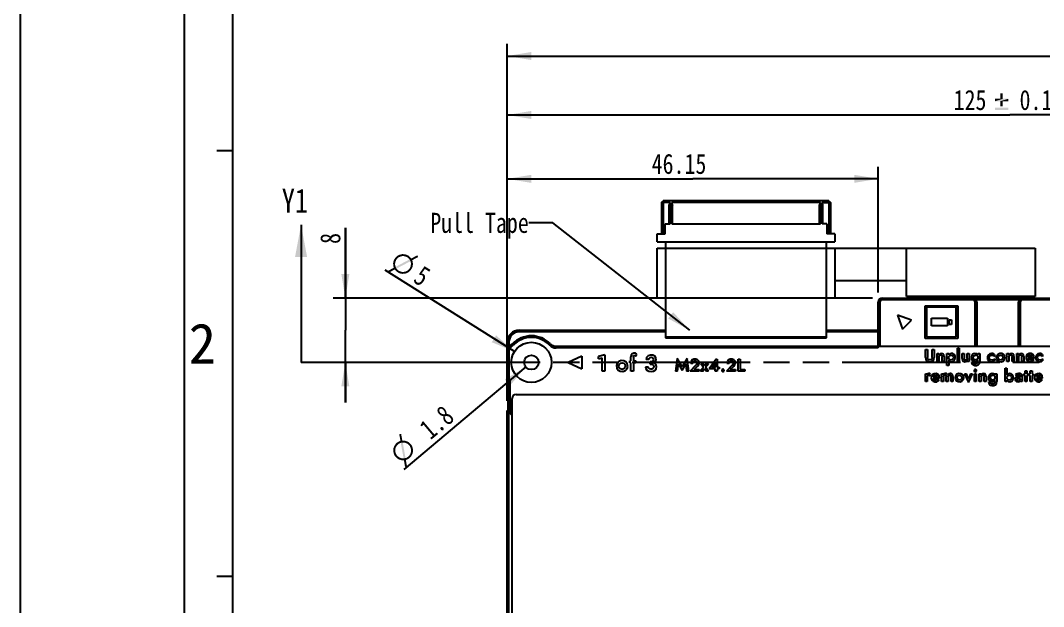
# Model space of a CAD drawing. Header units: millimetres. Extents: x 0 to 594, y 0 to 420.
# Drawn here: x 0 to 127.3, y 289.6 to 362.5 of the extents above; entities that cross this region are included whole.
import ezdxf
from ezdxf.enums import TextEntityAlignment as Align

# ---------------------------------------------------------------- set-up
doc = ezdxf.new("R2010")
doc.units = ezdxf.units.MM
doc.header["$LTSCALE"] = 32.67
doc.linetypes.add('PHANTOM', pattern=[0.8, 0.45, -0.05, 0.1, -0.05, 0.1, -0.05])
doc.layers.get('0').update_dxf_attribs({"linetype": 'CONTINUOUS'})
doc.styles.get("Standard").update_dxf_attribs({"font": 'txt', "width": 0.8})
doc.styles.add('TEXTSTYLE_2', font='txt')
doc.styles.add('TEXTSTYLE_3', font='symbol_asme.ttf')
doc.dimstyles.new('DIMSTYLE_1', dxfattribs={"dimtxt": 2.5, "dimasz": 3, "dimexe": 1.5, "dimexo": 1.2, "dimtad": 1, "dimdsep": 46, "dimtxsty": 'STANDARD', "dimblk": '_FILLED', "dimblk1": '_FILLED', "dimblk2": '_FILLED', "dimcen": 0.09, "dimazin": 2, "dimtp": 0.01, "dimtm": 0.01, "dimtfac": 1, "dimtofl": 0, "dimtmove": 0, "dimatfit": 3, "dimldrblk": '_FILLED', "dimfxl": 1, "dimtolj": 1, "dimarcsym": 0})
doc.dimstyles.new('DIMSTYLE_2', dxfattribs={"dimtxt": 2.5, "dimasz": 3, "dimexe": 1.5, "dimexo": 1.2, "dimtad": 1, "dimdsep": 46, "dimtxsty": 'STANDARD', "dimblk": '_FILLED', "dimblk1": '_FILLED', "dimblk2": '_FILLED', "dimcen": 0.09, "dimazin": 2, "dimtol": 1, "dimtp": 0.15, "dimtm": 0.15, "dimtfac": 1, "dimtofl": 0, "dimtmove": 0, "dimatfit": 3, "dimldrblk": '_FILLED', "dimfxl": 1, "dimtolj": 1, "dimarcsym": 0})
doc.dimstyles.new('DIMSTYLE_3', dxfattribs={"dimtxt": 2.5, "dimasz": 3, "dimexe": 1.5, "dimexo": 1.2, "dimtad": 1, "dimdsep": 46, "dimtxsty": 'STANDARD', "dimblk": '_FILLED', "dimblk1": '_FILLED', "dimblk2": '_FILLED', "dimcen": 0.09, "dimazin": 2, "dimtp": 0.01, "dimtm": 0.01, "dimtfac": 1, "dimtofl": 0, "dimtmove": 0, "dimatfit": 1, "dimldrblk": '_FILLED', "dimfxl": 1, "dimtolj": 1, "dimarcsym": 0})
doc.dimstyles.get("Standard").update_dxf_attribs({"dimtxt": 2.5, "dimasz": 3, "dimexe": 1.5, "dimexo": 1.2, "dimtad": 1, "dimdsep": 46, "dimtxsty": 'STANDARD', "dimblk": '_FILLED', "dimblk1": '_FILLED', "dimblk2": '_FILLED', "dimcen": 0.09, "dimazin": 2, "dimtol": 1, "dimtp": 0.01, "dimtm": 0.01, "dimtfac": 1, "dimtofl": 0, "dimtmove": 0, "dimatfit": 3, "dimldrblk": '_FILLED', "dimfxl": 1, "dimtolj": 1, "dimarcsym": 0})

# ---------------------------------------------------------------- blocks, each defined once
blk = doc.blocks.new('_FILLED')
at = {"color": 0, "linetype": 'BYBLOCK'}
blk.add_solid([(0, 0), (-1, 0.167), (-1, -0.167)], dxfattribs=at)
blk = doc.blocks.new('XSEC_FILLED')
at = {"color": 0, "linetype": 'BYBLOCK'}
blk.add_solid([(0, 0), (-1, 0.1875), (-1, -0.1875)], dxfattribs=at)
blk = doc.blocks.new('*D0')
at = {"color": 7, "linetype": 'CONTINUOUS'}
for p, q in [((60.55, 315.17), (60.55, 359.6)), ((300.55, 315.17), (300.55, 359.6)), ((60.55, 358.1), (180.55, 358.1)), ((300.55, 358.1), (180.55, 358.1))]:
    blk.add_line(p, q, dxfattribs=at)
at = {"color": 7, "linetype": 'CONTINUOUS', "xscale": 3, "yscale": 3, "zscale": 3, "rotation": 180}
blk.add_blockref('_FILLED', (60.55, 358.1), dxfattribs=at)
at = {"color": 7, "linetype": 'CONTINUOUS', "xscale": 3, "yscale": 3, "zscale": 3}
blk.add_blockref('_FILLED', (300.55, 358.1), dxfattribs=at)
at = {"color": 7, "linetype": 'CONTINUOUS', "insert": (167.95, 361.22), "char_height": 2.5, "width": 16, "attachment_point": 2, "line_spacing_factor": 0.9}
blk.add_mtext('240 MAX.', dxfattribs=at)
blk = doc.blocks.new('*D1')
at = {"color": 7, "linetype": 'CONTINUOUS'}
for p, q in [((60.55, 315.17), (60.55, 344.31)), ((106.7, 328.67), (106.7, 344.31)), ((60.55, 342.81), (83.62, 342.81)), ((106.7, 342.81), (83.62, 342.81))]:
    blk.add_line(p, q, dxfattribs=at)
at = {"color": 7, "linetype": 'CONTINUOUS', "xscale": 3, "yscale": 3, "zscale": 3}
for p, rotation in [((60.55, 342.81), 180.0006464478), ((106.7, 342.81), 0.0006464478)]:
    blk.add_blockref('_FILLED', p, dxfattribs=dict(at, rotation=rotation))
at = {"color": 7, "linetype": 'CONTINUOUS', "insert": (81.91, 345.93), "char_height": 2.5, "width": 10, "attachment_point": 2, "line_spacing_factor": 0.9}
blk.add_mtext('46.15', dxfattribs=at)
blk = doc.blocks.new('*D2')
at = {"color": 7, "linetype": 'CONTINUOUS'}
for p, q in [((60.55, 315.17), (60.55, 352.26)), ((185.55, 332.47), (185.55, 352.26)), ((60.55, 350.76), (123.05, 350.76)), ((185.55, 350.76), (123.05, 350.76))]:
    blk.add_line(p, q, dxfattribs=at)
at = {"color": 7, "linetype": 'CONTINUOUS', "xscale": 3, "yscale": 3, "zscale": 3, "rotation": 180}
blk.add_blockref('_FILLED', (60.55, 350.76), dxfattribs=at)
at = {"color": 7, "linetype": 'CONTINUOUS', "xscale": 3, "yscale": 3, "zscale": 3}
blk.add_blockref('_FILLED', (185.55, 350.76), dxfattribs=at)
at = {"color": 7, "linetype": 'CONTINUOUS', "width": 0.8}
for s, p in [('125', (118.11, 351.38)), ('0.15', (126.99, 351.38))]:
    blk.add_text(s, height=2.5, dxfattribs=at).set_placement(p, align=Align.CENTER)
blk = doc.blocks.new('*D3')
at = {"color": 7, "linetype": 'CONTINUOUS'}
blk.add_line((61.43, 321.3), (45.36, 331.43), dxfattribs=at)
at = {"color": 7, "linetype": 'CONTINUOUS', "xscale": 3, "yscale": 3, "zscale": 3, "rotation": 327.7920204833}
blk.add_blockref('_FILLED', (61.43, 321.3), dxfattribs=at)
at = {"color": 7, "linetype": 'CONTINUOUS', "insert": (51.21, 331.43), "char_height": 2.5, "width": 7.4231, "attachment_point": 3, "rotation": 327.792, "line_spacing_factor": 0.9, "style": 'TEXTSTYLE_3'}
blk.add_mtext('{\\ftxt;\\W0.0001;\\H0.0001;\\~}{\\ftxt;\\W1.1794871795;\\H2.5; }{\\ftxt;\\W0.0001;\\H0.0001;\\~}\\ftxt;{\\W0.8;5}', dxfattribs=at)
blk = doc.blocks.new('*D4')
at = {"color": 7, "linetype": 'CONTINUOUS'}
blk.add_line((62.86, 319.39), (47.67, 306.65), dxfattribs=at)
at = {"color": 7, "linetype": 'CONTINUOUS', "xscale": 3, "yscale": 3, "zscale": 3, "rotation": 39.9919040813}
blk.add_blockref('_FILLED', (62.86, 319.39), dxfattribs=at)
at = {"color": 7, "linetype": 'CONTINUOUS', "insert": (52.52, 314.79), "char_height": 2.5, "width": 13.4231, "attachment_point": 3, "rotation": 39.9919, "line_spacing_factor": 0.9, "style": 'TEXTSTYLE_3'}
blk.add_mtext('{\\ftxt;\\W0.0001;\\H0.0001;\\~}{\\ftxt;\\W1.1794871795;\\H2.5; }{\\ftxt;\\W0.0001;\\H0.0001;\\~}\\ftxt;{\\W0.8;1.8}', dxfattribs=at)
blk = doc.blocks.new('*D5')
at = {"color": 7, "linetype": 'CONTINUOUS'}
for p, q in [((40.41, 327.97), (40.41, 336.71)), ((40.41, 336.71), (40.41, 323.97)), ((106, 327.97), (38.91, 327.97)), ((40.41, 314.97), (40.41, 323.97)), ((62.35, 319.97), (38.91, 319.97)), ((40.41, 319.97), (40.41, 314.97))]:
    blk.add_line(p, q, dxfattribs=at)
at = {"color": 7, "linetype": 'CONTINUOUS', "xscale": 3, "yscale": 3, "zscale": 3}
for p, rotation in [((40.41, 327.97), 270), ((40.41, 319.97), 90)]:
    blk.add_blockref('_FILLED', p, dxfattribs=dict(at, rotation=rotation))
at = {"color": 7, "linetype": 'CONTINUOUS', "insert": (37.29, 334.71), "char_height": 2.5, "width": 2, "attachment_point": 1, "rotation": 90, "line_spacing_factor": 0.9}
blk.add_mtext('8', dxfattribs=at)

msp = doc.modelspace()

# ---------------------------------------------------------------- linework, layer by layer
at = {"color": 7, "linetype": 'CONTINUOUS'}
for p, q in [((0, 0), (0, 420)), ((20.422, 20.309), (20.422, 405.309)), ((26.422, 28.309), (26.422, 397.309)), ((26.422, 346.309), (24.422, 346.309)), ((79.75, 339.868), (79.95, 340.068)), ((79.75, 339.868), (79.75, 335.968)), ((79.85, 339.968), (79.95, 339.868)), ((100.55, 340.068), (79.95, 340.068)), ((79.95, 339.868), (79.95, 335.968)), ((80.8, 339.868), (79.95, 339.868)), ((80.8, 339.868), (80.7, 339.585)), ((80.8, 337.218), (80.8, 339.868)), ((81, 339.868), (81, 337.218)), ((81.1, 339.585), (81, 339.868)), ((99.5, 339.868), (81, 339.868)), ((99.5, 339.868), (99.4, 339.585)), ((99.5, 337.218), (99.5, 339.868)), ((99.7, 337.218), (99.7, 339.868)), ((99.8, 339.585), (99.7, 339.868)), ((99.7, 339.868), (100.55, 339.868)), ((100.55, 340.068), (100.75, 339.868)), ((100.55, 339.868), (100.65, 339.968)), ((100.55, 339.868), (100.55, 335.968)), ((100.75, 339.868), (100.75, 335.968)), ((80.8, 339.668), (80.7, 339.485)), ((80.7, 337.218), (80.7, 339.585)), ((81, 339.668), (80.8, 339.668)), ((81, 339.668), (81.1, 339.485)), ((81.1, 337.218), (81.1, 339.585)), ((99.5, 339.668), (99.4, 339.485)), ((99.4, 337.218), (99.4, 339.585)), ((99.7, 339.668), (99.5, 339.668)), ((99.8, 339.485), (99.7, 339.668)), ((99.8, 337.218), (99.8, 339.585)), ((79.2, 334.968), (79.2, 335.968)), ((79.2, 335.968), (80.2, 335.968)), ((80.2, 335.968), (80.2, 337.218)), ((80.2, 337.218), (80.8, 337.218)), ((81, 337.218), (99.5, 337.218)), ((100.3, 337.218), (99.7, 337.218)), ((100.3, 337.218), (100.3, 335.968)), ((101.3, 335.968), (100.3, 335.968)), ((101.3, 335.968), (101.3, 334.968)), ((79.2, 334.968), (101.3, 334.968)), ((80.25, 334.968), (80.25, 323.03)), ((100.25, 323.03), (100.25, 334.968)), ((79.2, 327.968), (79.2, 334.168)), ((79.2, 334.168), (126.2, 334.168)), ((101.3, 334.168), (101.3, 327.968)), ((110.2, 328.168), (110.2, 334.168)), ((126.2, 334.168), (126.2, 328.168)), ((101.3, 330.168), (110.2, 330.168)), ((80.25, 327.968), (79.2, 327.968)), ((101.3, 327.968), (100.25, 327.968)), ((106.7, 321.768), (106.7, 327.468)), ((106.9, 327.468), (106.7, 327.468)), ((106.9, 327.468), (106.9, 321.968)), ((107.2, 327.968), (107.2, 327.768)), ((107.2, 327.968), (294.05, 327.968)), ((118.45, 327.768), (107.2, 327.768)), ((126.2, 328.168), (110.2, 328.168)), ((110.6, 327.968), (110.6, 328.168)), ((111.6, 327.968), (111.6, 328.168)), ((112.5, 327.968), (112.5, 328.168)), ((113.5, 327.968), (113.5, 328.168)), ((114.4, 327.968), (114.4, 328.168)), ((115.4, 327.968), (115.4, 328.168)), ((116.1, 327.968), (116.1, 328.168)), ((116.8, 327.968), (116.8, 328.168)), ((117.3, 327.968), (117.3, 328.168)), ((118, 327.968), (118, 328.168)), ((118.45, 327.768), (118.45, 327.968)), ((118.5, 327.968), (118.5, 328.168)), ((118.75, 321.968), (118.75, 327.468)), ((118.95, 327.468), (118.75, 327.468)), ((124.249, 327.768), (118.85, 327.768)), ((118.95, 327.468), (118.95, 321.968)), ((119.2, 327.968), (119.2, 328.168)), ((119.7, 327.968), (119.7, 328.168)), ((120.4, 327.968), (120.4, 328.168)), ((121.1, 327.968), (121.1, 328.168)), ((122.1, 327.968), (122.1, 328.168)), ((123, 327.968), (123, 328.168)), ((124, 327.968), (124, 328.168)), ((124.15, 321.968), (124.15, 327.468)), ((124.35, 327.468), (124.15, 327.468)), ((124.35, 327.468), (124.35, 321.968)), ((124.65, 327.968), (124.65, 327.768)), ((151.55, 327.768), (124.65, 327.768)), ((124.9, 327.968), (124.9, 328.168)), ((125.9, 327.968), (125.9, 328.168)), ((109.069, 325.844), (109.701, 324.1)), ((110.813, 325.212), (109.069, 325.844)), ((112.528, 322.948), (112.528, 326.997)), ((112.528, 326.997), (116.578, 326.997)), ((112.707, 326.819), (112.707, 323.127)), ((116.399, 326.819), (112.707, 326.819)), ((116.399, 323.127), (116.399, 326.819)), ((116.578, 326.997), (116.578, 322.948)), ((109.701, 324.1), (110.813, 325.212)), ((113.306, 324.495), (113.306, 325.449)), ((113.306, 325.449), (115.305, 325.449)), ((115.305, 325.449), (115.305, 324.495)), ((115.517, 324.682), (115.517, 325.262)), ((115.517, 325.262), (115.801, 325.262)), ((115.801, 324.682), (115.517, 324.682)), ((115.801, 325.262), (115.801, 324.682)), ((34.904, 323.968), (34.904, 319.968)), ((62.05, 323.968), (62.05, 323.768)), ((62.05, 323.968), (80.25, 323.968)), ((80.25, 323.768), (62.05, 323.768)), ((100.25, 323.968), (106.7, 323.968)), ((106.7, 323.768), (100.25, 323.768)), ((115.305, 324.495), (113.306, 324.495)), ((60.55, 317.928), (60.55, 322.468)), ((60.75, 322.468), (60.55, 322.468)), ((60.702, 321.992), (60.738, 321.844)), ((60.75, 322.468), (60.75, 322.005)), ((61.326, 322.128), (61.183, 322.267)), ((65.77, 322.13), (65.914, 322.27)), ((66.63, 321.968), (66.63, 321.768)), ((66.63, 321.968), (294.469, 321.968)), ((100.25, 323.091), (80.25, 323.091)), ((80.25, 323.03), (100.25, 323.03)), ((116.578, 322.948), (112.528, 322.948)), ((112.707, 323.127), (116.399, 323.127)), ((60.75, 321.798), (60.55, 321.798)), ((60.738, 321.844), (60.75, 321.798)), ((60.75, 321.798), (60.757, 317.928)), ((106.7, 321.768), (66.63, 321.768)), ((69.813, 320.752), (68.132, 319.965)), ((69.813, 320.752), (69.813, 319.179)), ((72.682, 320.886), (71.885, 320.706)), ((71.885, 320.386), (71.885, 320.706)), ((72.682, 320.886), (72.682, 318.854)), ((76.513, 320.751), (76.656, 320.991)), ((112.563, 320.561), (112.563, 321.568)), ((112.563, 321.568), (112.816, 321.568)), ((112.816, 321.568), (112.816, 320.571)), ((113.403, 320.571), (113.403, 321.568)), ((113.403, 321.568), (113.656, 321.568)), ((113.656, 321.568), (113.656, 320.561)), ((114.013, 320.067), (114.013, 321.053)), ((114.013, 321.053), (114.245, 321.053)), ((114.245, 321.053), (114.245, 320.901)), ((114.886, 320.693), (114.886, 320.067)), ((115.226, 319.596), (115.226, 321.053)), ((115.226, 321.053), (115.459, 321.053)), ((115.459, 321.053), (115.459, 320.888)), ((115.58, 321.017), (115.459, 320.888)), ((115.463, 320.508), (115.48, 320.683)), ((115.48, 320.683), (115.579, 320.815)), ((115.883, 320.835), (115.995, 320.727)), ((116.548, 320.068), (116.548, 321.739)), ((116.548, 321.739), (116.779, 321.739)), ((116.779, 321.739), (116.779, 320.068)), ((117.128, 320.428), (117.128, 321.053)), ((117.128, 321.053), (117.366, 321.053)), ((117.366, 321.053), (117.366, 320.453)), ((117.769, 320.453), (117.769, 321.053)), ((117.769, 321.053), (118, 321.053)), ((118, 321.053), (118, 320.068)), ((118.539, 320.697), (118.632, 320.817)), ((118.632, 320.817), (118.767, 320.871)), ((118.767, 320.871), (118.9, 320.857)), ((118.9, 320.857), (119.022, 320.772)), ((119.022, 320.772), (119.064, 320.704)), ((119.064, 320.704), (119.087, 320.618)), ((119.091, 320.893), (119.091, 321.053)), ((119.091, 321.053), (119.318, 321.053)), ((119.318, 321.053), (119.318, 320.089)), ((121.137, 320.965), (121.137, 320.708)), ((122.705, 320.067), (122.705, 321.053)), ((122.705, 321.053), (122.936, 321.053)), ((122.936, 321.053), (122.936, 320.901)), ((123.577, 320.693), (123.577, 320.067)), ((123.926, 320.067), (123.926, 321.053)), ((123.926, 321.053), (124.158, 321.053)), ((124.158, 321.053), (124.158, 320.901)), ((124.799, 320.693), (124.799, 320.067)), ((125.707, 321.065), (125.451, 321.061)), ((127.136, 320.965), (127.136, 320.708)), ((68.132, 319.965), (69.813, 319.179)), ((71.885, 320.386), (72.348, 320.514)), ((72.348, 318.854), (72.348, 320.514)), ((74.212, 319.869), (74.122, 319.566)), ((74.488, 319.296), (74.437, 319.52)), ((75.17, 319.724), (75.219, 319.499)), ((75.449, 319.165), (75.535, 319.472)), ((75.79, 319.897), (75.79, 320.168)), ((75.79, 320.168), (75.933, 320.168)), ((75.933, 319.897), (75.79, 319.897)), ((75.933, 320.168), (75.933, 320.654)), ((75.933, 318.855), (75.933, 319.897)), ((76.236, 320.594), (76.236, 320.168)), ((76.236, 320.168), (76.545, 320.168)), ((76.236, 319.897), (76.236, 318.855)), ((76.545, 319.897), (76.236, 319.897)), ((76.545, 320.168), (76.545, 319.897)), ((77.742, 319.426), (78.081, 319.426)), ((78.144, 320.323), (77.827, 320.323)), ((78.333, 319.76), (78.333, 320.014)), ((81.677, 320.429), (81.472, 318.854)), ((82.292, 319.412), (81.677, 320.429)), ((81.733, 318.854), (81.836, 319.767)), ((81.836, 319.767), (82.292, 318.994)), ((82.909, 320.429), (82.292, 319.412)), ((82.292, 318.994), (82.751, 319.767)), ((82.751, 319.767), (82.854, 318.854)), ((83.115, 318.854), (82.909, 320.429)), ((83.983, 319.585), (83.291, 318.854)), ((83.623, 319.823), (83.372, 319.823)), ((83.786, 319.09), (84.21, 319.508)), ((84.615, 319.84), (84.97, 319.362)), ((84.615, 319.84), (84.88, 319.84)), ((85.095, 319.532), (84.88, 319.84)), ((85.309, 319.84), (85.095, 319.532)), ((85.215, 319.362), (85.568, 319.84)), ((85.309, 319.84), (85.568, 319.84)), ((86.526, 320.354), (85.68, 319.142)), ((86.051, 319.341), (86.434, 319.902)), ((86.434, 319.341), (86.434, 319.902)), ((86.526, 320.354), (86.679, 320.354)), ((86.679, 320.354), (86.679, 319.36)), ((88.491, 319.585), (87.799, 318.854)), ((88.131, 319.823), (87.88, 319.823)), ((88.294, 319.09), (88.718, 319.508)), ((89.269, 318.854), (89.269, 320.354)), ((89.269, 320.354), (89.522, 320.354)), ((89.522, 320.354), (89.522, 319.082)), ((114.245, 320.067), (114.013, 320.067)), ((114.245, 320.667), (114.245, 320.067)), ((114.648, 320.067), (114.648, 320.667)), ((114.886, 320.067), (114.648, 320.067)), ((115.459, 319.596), (115.226, 319.596)), ((115.459, 320.233), (115.459, 319.596)), ((115.52, 320.364), (115.463, 320.508)), ((115.637, 320.274), (115.52, 320.364)), ((115.776, 320.253), (115.637, 320.274)), ((115.914, 320.305), (115.776, 320.253)), ((116.009, 320.424), (115.914, 320.305)), ((116.779, 320.068), (116.548, 320.068)), ((117.769, 320.068), (117.769, 320.22)), ((118, 320.068), (117.769, 320.068)), ((118.294, 320.002), (118.525, 320.002)), ((118.601, 320.339), (118.555, 320.398)), ((118.901, 320.274), (118.823, 320.259)), ((118.963, 320.112), (119.091, 320.237)), ((119.087, 320.618), (119.089, 320.526)), ((119.091, 320.089), (119.091, 320.237)), ((121.137, 320.413), (121.137, 320.158)), ((122.936, 320.067), (122.705, 320.067)), ((122.936, 320.667), (122.936, 320.067)), ((123.34, 320.067), (123.34, 320.667)), ((123.577, 320.067), (123.34, 320.067)), ((124.158, 320.067), (123.926, 320.067)), ((124.158, 320.667), (124.158, 320.067)), ((124.561, 320.067), (124.561, 320.667)), ((124.799, 320.067), (124.561, 320.067)), ((126.077, 320.507), (125.311, 320.507)), ((125.317, 320.668), (125.83, 320.668)), ((126.071, 320.314), (125.869, 320.393)), ((127.136, 320.413), (127.136, 320.158)), ((72.682, 318.854), (72.348, 318.854)), ((76.236, 318.855), (75.933, 318.855)), ((81.733, 318.854), (81.472, 318.854)), ((83.115, 318.854), (82.854, 318.854)), ((84.435, 318.854), (83.291, 318.854)), ((83.786, 319.09), (84.435, 319.09)), ((84.435, 319.09), (84.435, 318.854)), ((84.97, 319.362), (84.594, 318.854)), ((84.859, 318.854), (84.594, 318.854)), ((84.859, 318.854), (85.095, 319.193)), ((85.095, 319.193), (85.331, 318.854)), ((85.59, 318.854), (85.215, 319.362)), ((85.59, 318.854), (85.331, 318.854)), ((86.419, 319.142), (85.68, 319.142)), ((86.051, 319.341), (86.434, 319.341)), ((86.419, 318.854), (86.419, 319.142)), ((86.679, 318.854), (86.419, 318.854)), ((86.679, 319.36), (86.914, 319.36)), ((86.679, 319.142), (86.679, 318.854)), ((86.914, 319.142), (86.679, 319.142)), ((86.914, 319.36), (86.914, 319.142)), ((88.943, 318.854), (87.799, 318.854)), ((88.294, 319.09), (88.943, 319.09)), ((88.943, 319.09), (88.943, 318.854)), ((90.118, 318.854), (89.269, 318.854)), ((89.522, 319.082), (90.118, 319.082)), ((90.118, 319.082), (90.118, 318.854)), ((112.554, 317.568), (112.554, 318.553)), ((112.554, 318.553), (112.783, 318.553)), ((112.783, 318.553), (112.783, 318.436)), ((113.077, 318.305), (113.191, 318.502)), ((113.538, 318.168), (114.051, 318.168)), ((113.919, 318.567), (113.663, 318.559)), ((114.575, 317.568), (114.575, 318.553)), ((114.575, 318.553), (114.801, 318.553)), ((114.801, 318.553), (114.801, 318.41)), ((114.801, 318.168), (114.801, 317.568)), ((115.159, 317.568), (115.159, 318.168)), ((115.393, 318.168), (115.393, 317.568)), ((115.753, 317.568), (115.753, 318.168)), ((115.984, 318.194), (115.984, 317.568)), ((117.411, 318.553), (117.923, 317.476)), ((117.411, 318.553), (117.666, 318.553)), ((117.923, 317.917), (117.666, 318.553)), ((118.181, 318.553), (117.923, 317.917)), ((117.923, 317.476), (118.433, 318.553)), ((118.181, 318.553), (118.433, 318.553)), ((118.654, 317.568), (118.654, 318.554)), ((118.654, 318.554), (118.881, 318.554)), ((118.881, 318.554), (118.881, 317.568)), ((119.254, 317.568), (119.254, 318.553)), ((119.254, 318.553), (119.485, 318.553)), ((119.485, 318.553), (119.485, 318.401)), ((119.485, 318.168), (119.485, 317.568)), ((119.889, 317.568), (119.889, 318.168)), ((120.126, 318.193), (120.126, 317.568)), ((120.664, 318.197), (120.757, 318.317)), ((120.757, 318.317), (120.893, 318.371)), ((120.893, 318.371), (121.028, 318.356)), ((121.028, 318.356), (121.149, 318.27)), ((121.149, 318.27), (121.19, 318.202)), ((121.19, 318.202), (121.213, 318.116)), ((121.216, 318.393), (121.216, 318.553)), ((121.216, 318.553), (121.444, 318.553)), ((121.444, 318.553), (121.444, 317.589)), ((122.472, 317.568), (122.472, 319.239)), ((122.472, 319.239), (122.705, 319.239)), ((122.705, 319.239), (122.705, 318.391)), ((122.832, 318.518), (122.705, 318.391)), ((123.132, 318.337), (123.241, 318.229)), ((123.772, 318.459), (123.867, 318.296)), ((124.377, 318.105), (124.377, 318.226)), ((124.604, 318.271), (124.604, 317.568)), ((124.791, 318.35), (124.791, 318.553)), ((124.791, 318.553), (124.955, 318.553)), ((124.955, 318.35), (124.791, 318.35)), ((124.955, 318.553), (124.955, 318.897)), ((124.955, 318.897), (125.185, 318.897)), ((124.955, 317.568), (124.955, 318.35)), ((125.185, 318.897), (125.185, 318.553)), ((125.185, 318.553), (125.35, 318.553)), ((125.185, 318.35), (125.185, 317.568)), ((125.35, 318.35), (125.185, 318.35)), ((125.35, 318.553), (125.35, 318.35)), ((125.425, 318.35), (125.425, 318.553)), ((125.425, 318.553), (125.589, 318.553)), ((125.589, 318.35), (125.425, 318.35)), ((125.589, 318.553), (125.589, 318.897)), ((125.589, 318.897), (125.819, 318.897)), ((125.589, 317.568), (125.589, 318.35)), ((125.819, 318.897), (125.819, 318.553)), ((125.819, 318.553), (125.984, 318.553)), ((125.819, 318.35), (125.819, 317.568)), ((125.984, 318.35), (125.819, 318.35)), ((125.984, 318.553), (125.984, 318.35)), ((126.365, 318.168), (126.878, 318.168)), ((126.747, 318.566), (126.492, 318.559)), ((60.55, 317.928), (60.85, 317.928)), ((60.65, 313.968), (60.65, 317.928)), ((60.85, 317.928), (60.85, 313.668)), ((112.783, 317.568), (112.554, 317.568)), ((112.783, 318.123), (112.783, 317.568)), ((114.298, 318.007), (113.532, 318.007)), ((114.292, 317.814), (114.09, 317.894)), ((114.801, 317.568), (114.575, 317.568)), ((115.393, 317.568), (115.159, 317.568)), ((115.984, 317.568), (115.753, 317.568)), ((118.881, 317.568), (118.654, 317.568)), ((119.485, 317.568), (119.254, 317.568)), ((120.126, 317.568), (119.889, 317.568)), ((120.419, 317.502), (120.651, 317.502)), ((120.726, 317.839), (120.681, 317.898)), ((121.027, 317.775), (120.949, 317.759)), ((121.089, 317.612), (121.216, 317.737)), ((121.213, 318.116), (121.214, 318.024)), ((121.216, 317.589), (121.216, 317.737)), ((122.705, 317.568), (122.472, 317.568)), ((122.705, 317.731), (122.705, 317.568)), ((122.759, 317.871), (122.707, 318.023)), ((122.873, 317.774), (122.759, 317.871)), ((123.009, 317.748), (122.873, 317.774)), ((123.15, 317.795), (123.009, 317.748)), ((123.251, 317.914), (123.15, 317.795)), ((123.773, 317.664), (123.911, 317.57)), ((124.046, 317.731), (123.963, 317.791)), ((123.964, 317.958), (124.041, 318.009)), ((124.041, 318.009), (124.143, 318.022)), ((124.16, 317.722), (124.046, 317.731)), ((124.143, 318.022), (124.256, 318.012)), ((124.256, 318.012), (124.376, 317.974)), ((124.263, 317.597), (124.377, 317.702)), ((124.376, 317.974), (124.353, 317.849)), ((124.377, 317.568), (124.377, 317.702)), ((124.604, 317.568), (124.377, 317.568)), ((125.185, 317.568), (124.955, 317.568)), ((125.819, 317.568), (125.589, 317.568)), ((127.126, 318.007), (126.359, 318.007)), ((127.12, 317.814), (126.918, 317.894)), ((61.65, 315.968), (299.45, 315.968)), ((61.15, 246.068), (61.15, 315.468)), ((60.55, 246.968), (60.55, 313.968)), ((60.55, 313.968), (60.63, 313.968)), ((60.63, 313.968), (60.63, 313.808)), ((60.63, 313.861), (60.71, 313.808)), ((60.71, 313.808), (60.71, 247.208)), ((60.71, 313.808), (61.15, 313.368)), ((26.422, 293.309), (24.422, 293.309))]:
    msp.add_line(p, q, dxfattribs=at)
at = {"color": 7, "linetype": 'PHANTOM'}
for p, q in [((38.904, 319.968), (34.904, 319.968)), ((325.998, 319.968), (38.904, 319.968))]:
    msp.add_line(p, q, dxfattribs=at)
at = {"color": 7, "linetype": 'CONTINUOUS'}
for points in [[(76.656, 320.991), (76.487, 321.099), (76.28, 321.113), (76.085, 321.038), (75.963, 320.866), (75.933, 320.654)], [(76.236, 320.594), (76.241, 320.678), (76.263, 320.754), (76.307, 320.807), (76.373, 320.825), (76.447, 320.812)], [(76.447, 320.812), (76.472, 320.797), (76.495, 320.777), (76.513, 320.751)], [(78.07, 320.781), (77.889, 320.584), (77.827, 320.323)], [(78.717, 319.901), (78.948, 320.055), (79.056, 320.281), (79.033, 320.52), (78.897, 320.727), (78.657, 320.859), (78.351, 320.88), (78.07, 320.781)], [(114.886, 320.693), (114.854, 320.88), (114.739, 321.023), (114.565, 321.074), (114.381, 321.04), (114.245, 320.901)], [(114.245, 320.667), (114.275, 320.788), (114.361, 320.865), (114.47, 320.888), (114.569, 320.862), (114.628, 320.788)], [(114.628, 320.788), (114.64, 320.751), (114.646, 320.71), (114.648, 320.667)], [(115.579, 320.815), (115.729, 320.868), (115.883, 320.835)], [(116.209, 320.28), (116.273, 320.511), (116.246, 320.753), (116.137, 320.94), (115.958, 321.051), (115.753, 321.077), (115.58, 321.017)], [(115.995, 320.727), (116.035, 320.577), (116.009, 320.424)], [(118.341, 320.841), (118.277, 320.62), (118.302, 320.384), (118.406, 320.2), (118.581, 320.088), (118.785, 320.058), (118.963, 320.112)], [(118.721, 321.074), (118.504, 321.008), (118.341, 320.841)], [(118.555, 320.398), (118.515, 320.544), (118.539, 320.697)], [(119.091, 320.893), (118.937, 321.034), (118.721, 321.074)], [(121.137, 320.965), (120.976, 321.051), (120.772, 321.074), (120.553, 321.02), (120.371, 320.874), (120.28, 320.66), (120.288, 320.425), (120.396, 320.218), (120.582, 320.088)], [(120.55, 320.397), (120.509, 320.57), (120.559, 320.739), (120.684, 320.847), (120.863, 320.873), (121.029, 320.818), (121.137, 320.708)], [(121.44, 320.828), (121.372, 320.598), (121.409, 320.359), (121.537, 320.176), (121.739, 320.069), (121.987, 320.052)], [(121.821, 321.069), (121.597, 320.99), (121.44, 320.828)], [(121.647, 320.399), (121.609, 320.566), (121.651, 320.729), (121.758, 320.834), (121.906, 320.871)], [(122.367, 320.299), (122.432, 320.534), (122.392, 320.77), (122.264, 320.948), (122.064, 321.053), (121.821, 321.069)], [(122.155, 320.726), (122.195, 320.558), (122.154, 320.394), (122.048, 320.287), (121.9, 320.25)], [(121.906, 320.871), (122.054, 320.83), (122.155, 320.726)], [(123.577, 320.693), (123.546, 320.88), (123.431, 321.023), (123.257, 321.074), (123.073, 321.04), (122.936, 320.901)], [(122.936, 320.667), (122.967, 320.788), (123.053, 320.865), (123.162, 320.888), (123.261, 320.862), (123.32, 320.788)], [(123.32, 320.788), (123.332, 320.751), (123.338, 320.71), (123.34, 320.667)], [(124.799, 320.693), (124.767, 320.88), (124.652, 321.023), (124.478, 321.074), (124.294, 321.04), (124.158, 320.901)], [(124.158, 320.667), (124.188, 320.788), (124.274, 320.865), (124.384, 320.888), (124.482, 320.862), (124.541, 320.788)], [(124.541, 320.788), (124.553, 320.751), (124.559, 320.71), (124.561, 320.667)], [(125.451, 321.061), (125.233, 320.954), (125.104, 320.758), (125.075, 320.507)], [(125.317, 320.668), (125.367, 320.794), (125.464, 320.876), (125.583, 320.899)], [(125.583, 320.899), (125.701, 320.873), (125.789, 320.791), (125.83, 320.668)], [(126.077, 320.507), (126.051, 320.77), (125.922, 320.966), (125.707, 321.065)], [(127.136, 320.965), (126.975, 321.051), (126.771, 321.074), (126.552, 321.02), (126.37, 320.874), (126.278, 320.66), (126.287, 320.425), (126.395, 320.218), (126.581, 320.088)], [(126.548, 320.397), (126.508, 320.57), (126.558, 320.739), (126.683, 320.847), (126.862, 320.873), (127.028, 320.818), (127.136, 320.708)], [(74.122, 319.566), (74.17, 319.245), (74.339, 319.001), (74.609, 318.857), (74.942, 318.834)], [(74.719, 320.189), (74.417, 320.081), (74.212, 319.869)], [(74.437, 319.52), (74.492, 319.734), (74.635, 319.876)], [(74.635, 319.876), (74.833, 319.926), (75.032, 319.87), (75.17, 319.724)], [(75.535, 319.472), (75.483, 319.789), (75.312, 320.028), (75.046, 320.167), (74.719, 320.189)], [(75.219, 319.499), (75.162, 319.285), (75.019, 319.145)], [(77.742, 319.426), (77.79, 319.194), (77.928, 318.999), (78.146, 318.867)], [(78.401, 319.113), (78.235, 319.162), (78.121, 319.272), (78.081, 319.426)], [(78.144, 320.323), (78.187, 320.467), (78.305, 320.569), (78.462, 320.6), (78.602, 320.565), (78.695, 320.462), (78.72, 320.31)], [(78.146, 318.867), (78.448, 318.82), (78.723, 318.864), (78.938, 318.984), (79.074, 319.168), (79.118, 319.396), (79.074, 319.616), (78.936, 319.789), (78.717, 319.901)], [(78.72, 320.31), (78.663, 320.156), (78.525, 320.05), (78.333, 320.014)], [(78.333, 319.76), (78.521, 319.738), (78.673, 319.661), (78.762, 319.532), (78.775, 319.376), (78.715, 319.227), (78.577, 319.132), (78.401, 319.113)], [(83.561, 320.269), (83.421, 320.082), (83.372, 319.823)], [(84.21, 319.508), (84.359, 319.704), (84.415, 319.915), (84.369, 320.118), (84.23, 320.281), (84.015, 320.371), (83.77, 320.367), (83.561, 320.269)], [(83.623, 319.823), (83.647, 319.976), (83.724, 320.092), (83.846, 320.148), (83.985, 320.141), (84.098, 320.07), (84.151, 319.959), (84.143, 319.831)], [(84.143, 319.831), (84.082, 319.706), (83.983, 319.585)], [(88.069, 320.27), (87.929, 320.082), (87.88, 319.823)], [(88.718, 319.508), (88.867, 319.703), (88.923, 319.913), (88.878, 320.116), (88.74, 320.281), (88.525, 320.371), (88.279, 320.367), (88.069, 320.27)], [(88.131, 319.823), (88.155, 319.976), (88.232, 320.091), (88.353, 320.148), (88.492, 320.141), (88.605, 320.07), (88.659, 319.959), (88.652, 319.831)], [(88.652, 319.831), (88.59, 319.706), (88.491, 319.585)], [(112.563, 320.561), (112.606, 320.329), (112.742, 320.147), (112.973, 320.042), (113.246, 320.042), (113.473, 320.144), (113.61, 320.324), (113.656, 320.561)], [(113.403, 320.571), (113.394, 320.481), (113.368, 320.406), (113.325, 320.345), (113.265, 320.298), (113.189, 320.271), (113.103, 320.263), (113.019, 320.273), (112.949, 320.3), (112.893, 320.346), (112.85, 320.407), (112.825, 320.481), (112.816, 320.571)], [(115.459, 320.233), (115.611, 320.086), (115.823, 320.043)], [(115.823, 320.043), (116.041, 320.107), (116.209, 320.28)], [(117.128, 320.428), (117.161, 320.24), (117.275, 320.098), (117.449, 320.047), (117.632, 320.082), (117.769, 320.22)], [(117.385, 320.334), (117.374, 320.372), (117.368, 320.412), (117.366, 320.453)], [(117.769, 320.453), (117.737, 320.332), (117.651, 320.254), (117.542, 320.233), (117.444, 320.259), (117.385, 320.334)], [(118.294, 320.002), (118.346, 319.797), (118.487, 319.648), (118.69, 319.574), (118.927, 319.578), (119.137, 319.671), (119.272, 319.846), (119.318, 320.089)], [(119.091, 320.089), (119.06, 319.928), (118.961, 319.814), (118.818, 319.768), (118.669, 319.793), (118.565, 319.877), (118.525, 320.002)], [(118.823, 320.259), (118.742, 320.265), (118.665, 320.293), (118.601, 320.339)], [(119.089, 320.526), (119.069, 320.439), (119.029, 320.366), (118.971, 320.311), (118.901, 320.274)], [(121.137, 320.413), (121.02, 320.298), (120.852, 320.247), (120.675, 320.277), (120.55, 320.397)], [(120.582, 320.088), (120.793, 320.047), (120.987, 320.072), (121.137, 320.158)], [(121.9, 320.25), (121.751, 320.29), (121.647, 320.399)], [(121.987, 320.052), (122.213, 320.134), (122.367, 320.299)], [(125.075, 320.507), (125.146, 320.271), (125.31, 320.111)], [(125.31, 320.111), (125.525, 320.049), (125.741, 320.064), (125.931, 320.153), (126.071, 320.314)], [(125.869, 320.393), (125.745, 320.272), (125.595, 320.237), (125.453, 320.266), (125.353, 320.365), (125.311, 320.507)], [(127.136, 320.413), (127.019, 320.298), (126.851, 320.247), (126.674, 320.277), (126.548, 320.397)], [(126.581, 320.088), (126.792, 320.047), (126.985, 320.072), (127.136, 320.158)], [(75.019, 319.145), (74.823, 319.097), (74.626, 319.152), (74.488, 319.296)], [(74.942, 318.834), (75.246, 318.945), (75.449, 319.165)], [(87.265, 319.07), (87.224, 318.984), (87.241, 318.893), (87.304, 318.83), (87.399, 318.816), (87.484, 318.862)], [(87.484, 318.862), (87.524, 318.948), (87.507, 319.035), (87.443, 319.097), (87.351, 319.112), (87.265, 319.07)], [(113.191, 318.502), (113.104, 318.56), (112.994, 318.574), (112.879, 318.532), (112.783, 318.436)], [(112.783, 318.123), (112.796, 318.232), (112.842, 318.32), (112.926, 318.357), (113.017, 318.345)], [(113.017, 318.345), (113.038, 318.333), (113.057, 318.32), (113.077, 318.305)], [(113.663, 318.559), (113.448, 318.448), (113.322, 318.25), (113.296, 318.002)], [(113.538, 318.168), (113.588, 318.294), (113.685, 318.376), (113.804, 318.399)], [(113.804, 318.399), (113.922, 318.373), (114.01, 318.291), (114.051, 318.168)], [(114.298, 318.007), (114.271, 318.275), (114.136, 318.472), (113.919, 318.567)], [(115.363, 318.399), (115.286, 318.51), (115.164, 318.567), (115.029, 318.572), (114.898, 318.523), (114.801, 318.41)], [(114.801, 318.168), (114.828, 318.292), (114.907, 318.371), (115.01, 318.388), (115.098, 318.357), (115.148, 318.275), (115.159, 318.168)], [(115.984, 318.194), (115.967, 318.35), (115.9, 318.482), (115.784, 318.56), (115.636, 318.573), (115.484, 318.524), (115.363, 318.399)], [(115.393, 318.168), (115.42, 318.292), (115.501, 318.371), (115.604, 318.388), (115.691, 318.357), (115.741, 318.275), (115.753, 318.168)], [(116.329, 318.329), (116.26, 318.098), (116.297, 317.859), (116.425, 317.676), (116.627, 317.569), (116.874, 317.553)], [(116.709, 318.57), (116.485, 318.49), (116.329, 318.329)], [(116.535, 317.899), (116.497, 318.066), (116.539, 318.23), (116.646, 318.335), (116.794, 318.371)], [(117.255, 317.798), (117.321, 318.033), (117.281, 318.269), (117.153, 318.448), (116.953, 318.553), (116.709, 318.57)], [(117.043, 318.226), (117.083, 318.058), (117.043, 317.894), (116.936, 317.787), (116.788, 317.75)], [(116.794, 318.371), (116.942, 318.331), (117.043, 318.226)], [(118.665, 319.046), (118.624, 318.968), (118.637, 318.882), (118.699, 318.821), (118.79, 318.806), (118.874, 318.847)], [(118.874, 318.847), (118.912, 318.927), (118.897, 319.011), (118.837, 319.071), (118.749, 319.086), (118.665, 319.046)], [(120.126, 318.193), (120.094, 318.38), (119.98, 318.523), (119.806, 318.575), (119.622, 318.54), (119.485, 318.401)], [(119.485, 318.168), (119.516, 318.288), (119.602, 318.366), (119.711, 318.388), (119.81, 318.362), (119.869, 318.289)], [(119.869, 318.289), (119.88, 318.251), (119.887, 318.21), (119.889, 318.168)], [(120.466, 318.341), (120.402, 318.121), (120.427, 317.885), (120.532, 317.701), (120.706, 317.588), (120.911, 317.558), (121.089, 317.612)], [(120.846, 318.574), (120.63, 318.508), (120.466, 318.341)], [(120.681, 317.898), (120.641, 318.044), (120.664, 318.197)], [(121.216, 318.393), (121.062, 318.535), (120.846, 318.574)], [(122.707, 318.023), (122.733, 318.201), (122.835, 318.326)], [(123.455, 317.784), (123.519, 318.01), (123.493, 318.247), (123.387, 318.432), (123.212, 318.545), (123.008, 318.574), (122.832, 318.518)], [(122.835, 318.326), (122.981, 318.373), (123.132, 318.337)], [(123.241, 318.229), (123.281, 318.072), (123.251, 317.914)], [(123.961, 318.161), (123.8, 318.082), (123.717, 317.947), (123.711, 317.798), (123.773, 317.664)], [(124.604, 318.271), (124.567, 318.411), (124.468, 318.51), (124.323, 318.564), (124.152, 318.576), (123.964, 318.544), (123.772, 318.459)], [(123.867, 318.296), (123.982, 318.354), (124.094, 318.383), (124.2, 318.387), (124.293, 318.366), (124.358, 318.309), (124.377, 318.226)], [(124.377, 318.105), (124.162, 318.171), (123.961, 318.161)], [(126.492, 318.559), (126.276, 318.449), (126.15, 318.251), (126.123, 318.002)], [(126.365, 318.168), (126.415, 318.294), (126.513, 318.376), (126.632, 318.399)], [(126.632, 318.399), (126.749, 318.373), (126.838, 318.291), (126.878, 318.168)], [(127.126, 318.007), (127.098, 318.275), (126.964, 318.471), (126.747, 318.566)], [(113.296, 318.002), (113.368, 317.77), (113.531, 317.611)], [(113.531, 317.611), (113.746, 317.549), (113.962, 317.564), (114.151, 317.653), (114.292, 317.814)], [(114.09, 317.894), (113.966, 317.772), (113.815, 317.737), (113.674, 317.766), (113.574, 317.866), (113.532, 318.007)], [(116.788, 317.75), (116.639, 317.791), (116.535, 317.899)], [(116.874, 317.553), (117.101, 317.634), (117.255, 317.798)], [(120.419, 317.502), (120.472, 317.298), (120.612, 317.149), (120.815, 317.074), (121.053, 317.079), (121.262, 317.172), (121.397, 317.346), (121.444, 317.589)], [(121.216, 317.589), (121.186, 317.429), (121.086, 317.314), (120.944, 317.269), (120.795, 317.293), (120.691, 317.377), (120.651, 317.502)], [(120.949, 317.759), (120.867, 317.765), (120.791, 317.793), (120.726, 317.839)], [(121.214, 318.024), (121.194, 317.938), (121.154, 317.866), (121.097, 317.811), (121.027, 317.775)], [(122.705, 317.731), (122.861, 317.587), (123.075, 317.548)], [(123.075, 317.548), (123.29, 317.614), (123.455, 317.784)], [(123.911, 317.57), (124.093, 317.548), (124.263, 317.597)], [(123.963, 317.791), (123.94, 317.877), (123.964, 317.958)], [(124.353, 317.849), (124.272, 317.76), (124.16, 317.722)], [(126.123, 318.002), (126.195, 317.77), (126.359, 317.611)], [(126.918, 317.894), (126.793, 317.772), (126.643, 317.737), (126.501, 317.766), (126.401, 317.866), (126.359, 318.007)], [(126.359, 317.611), (126.573, 317.549), (126.789, 317.564), (126.979, 317.653), (127.12, 317.814)], [(60.55, 313.968), (60.571, 313.914), (60.63, 313.861)], [(60.65, 313.897), (60.64, 313.914), (60.63, 313.968)]]:
    msp.add_lwpolyline(points, dxfattribs=at)
for radius in [2.5, 0.9]:
    msp.add_circle((63.55, 319.968), radius, dxfattribs=at)
for centre, radius, start, end in [((107.2, 327.468), 0.5, 90, 180), ((107.2, 327.468), 0.3, 90, 180), ((118.45, 327.468), 0.5, 0, 90), ((118.45, 327.468), 0.3, 0, 90), ((124.65, 327.468), 0.5, 90, 180), ((124.65, 327.468), 0.3, 90, 180), ((62.05, 322.468), 1.5, 90, 180), ((62.05, 322.468), 1.3, 90, 180), ((63.55, 319.968), 3.3, 44.24072, 135.82502), ((60.75, 321.798), 0.2, 103.69108, 180), ((60.465, 322.964), 1, 283.69108, 315.82502), ((60.465, 322.964), 1.2, 283.69108, 315.82502), ((63.55, 319.968), 3.1, 44.24072, 135.82502), ((66.63, 322.968), 1.2, 224.24072, 270), ((66.63, 322.968), 1, 224.24072, 270), ((61.65, 315.468), 0.5, 90, 180)]:
    msp.add_arc(centre, radius, start, end, dxfattribs=at)
for points in [[(122.183, 352.771), (122.858, 352.771), (121.234, 352.479)], [(121.891, 352.771), (122.183, 352.771), (121.234, 352.479)], [(121.891, 352.771), (121.234, 352.479), (121.234, 352.771)], [(121.891, 352.479), (121.234, 352.479), (122.858, 352.771)], [(122.183, 353.446), (121.891, 352.771), (121.891, 353.446)], [(121.891, 352.771), (122.183, 353.446), (122.183, 352.771)], [(122.183, 352.479), (121.891, 352.479), (122.858, 352.771)], [(122.183, 352.479), (122.858, 352.771), (122.858, 352.479)], [(122.858, 351.658), (121.234, 351.384), (121.234, 351.658)], [(121.234, 351.384), (122.858, 351.658), (122.858, 351.384)], [(122.183, 352.479), (121.891, 351.822), (121.891, 352.479)], [(121.891, 351.822), (122.183, 352.479), (122.183, 351.822)], [(47.621, 333.199), (47.161, 333.359), (47.321, 333.409)], [(47.997, 333.113), (47.321, 333.409), (47.472, 333.443)], [(47.87, 333.15), (47.758, 333.177), (47.321, 333.409)], [(47.997, 333.113), (47.87, 333.15), (47.321, 333.409)], [(47.321, 333.409), (47.758, 333.177), (47.621, 333.199)], [(48.717, 332.681), (47.472, 333.443), (47.619, 333.437)], [(47.997, 333.113), (47.472, 333.443), (48.717, 332.681)], [(48.616, 332.896), (47.619, 333.437), (47.782, 333.421)], [(48.717, 332.681), (47.619, 333.437), (48.616, 332.896)], [(48.527, 332.995), (47.782, 333.421), (47.95, 333.38)], [(47.782, 333.421), (48.527, 332.995), (48.616, 332.896)], [(46.606, 332.307), (46.352, 332.316), (46.374, 332.453)], [(46.606, 332.307), (46.594, 332.185), (46.352, 332.316)], [(46.352, 332.316), (46.594, 332.185), (46.607, 332.069)], [(46.607, 332.069), (46.361, 332.159), (46.352, 332.316)], [(46.361, 332.159), (46.607, 332.069), (46.63, 331.968)], [(46.63, 331.968), (46.365, 332.027), (46.361, 332.159)], [(46.623, 332.404), (46.374, 332.453), (46.421, 332.596)], [(46.374, 332.453), (46.623, 332.404), (46.606, 332.307)], [(46.651, 332.516), (46.421, 332.596), (46.468, 332.739)], [(46.421, 332.596), (46.651, 332.516), (46.623, 332.404)], [(46.747, 332.736), (46.468, 332.739), (46.546, 332.862)], [(46.747, 332.736), (46.704, 332.634), (46.468, 332.739)], [(46.468, 332.739), (46.704, 332.634), (46.651, 332.516)], [(46.83, 332.834), (46.546, 332.862), (46.633, 333.001)], [(46.546, 332.862), (46.83, 332.834), (46.747, 332.736)], [(46.914, 332.933), (46.633, 333.001), (46.752, 333.121)], [(46.633, 333.001), (46.914, 332.933), (46.83, 332.834)], [(48.508, 332.554), (46.668, 331.858), (48.391, 332.778)], [(46.668, 331.858), (48.508, 332.554), (46.77, 331.643)], [(47.013, 333.021), (46.752, 333.121), (46.876, 333.215)], [(46.752, 333.121), (47.013, 333.021), (46.914, 332.933)], [(47.253, 333.129), (46.876, 333.215), (47.015, 333.3)], [(47.253, 333.129), (47.133, 333.075), (46.876, 333.215)], [(46.876, 333.215), (47.133, 333.075), (47.013, 333.021)], [(47.363, 333.167), (47.015, 333.3), (47.161, 333.359)], [(47.015, 333.3), (47.363, 333.167), (47.253, 333.129)], [(47.621, 333.199), (47.489, 333.196), (47.161, 333.359)], [(47.161, 333.359), (47.489, 333.196), (47.363, 333.167)], [(48.34, 333.177), (48.438, 333.094), (47.95, 333.38)], [(48.34, 333.177), (47.95, 333.38), (48.093, 333.333)], [(47.95, 333.38), (48.438, 333.094), (48.527, 332.995)], [(48.106, 333.044), (47.997, 333.113), (48.717, 332.681)], [(48.093, 333.333), (48.242, 333.261), (48.34, 333.177)], [(48.198, 332.986), (48.106, 333.044), (48.717, 332.681)], [(48.266, 332.922), (48.198, 332.986), (48.717, 332.681)], [(48.333, 332.858), (48.266, 332.922), (48.717, 332.681)], [(48.391, 332.778), (48.333, 332.858), (48.717, 332.681)], [(48.391, 332.778), (48.717, 332.681), (48.777, 332.535)], [(48.391, 332.778), (48.777, 332.535), (48.508, 332.554)], [(48.531, 332.453), (48.508, 332.554), (48.796, 332.394)], [(48.777, 332.535), (48.796, 332.394), (48.508, 332.554)], [(48.531, 332.453), (48.796, 332.394), (48.815, 332.253)], [(48.815, 332.253), (48.569, 332.343), (48.531, 332.453)], [(48.555, 332.114), (48.567, 332.236), (48.808, 332.106)], [(48.808, 332.106), (48.567, 332.236), (48.569, 332.343)], [(48.569, 332.343), (48.815, 332.253), (48.808, 332.106)], [(49.462, 333.074), (48.616, 332.896), (49.36, 333.29)], [(48.616, 332.896), (49.462, 333.074), (48.717, 332.681)], [(46.545, 331.526), (45.709, 331.362), (46.443, 331.741)], [(45.709, 331.362), (46.545, 331.526), (45.826, 331.138)], [(46.63, 331.968), (46.668, 331.858), (46.365, 332.027)], [(46.399, 331.876), (46.365, 332.027), (46.668, 331.858)], [(46.77, 331.643), (46.399, 331.876), (46.668, 331.858)], [(46.77, 331.643), (46.443, 331.741), (46.399, 331.876)], [(47.055, 331.377), (47.163, 331.309), (46.443, 331.741)], [(46.978, 331.426), (47.055, 331.377), (46.443, 331.741)], [(46.895, 331.499), (46.978, 331.426), (46.443, 331.741)], [(46.827, 331.563), (46.895, 331.499), (46.443, 331.741)], [(46.77, 331.643), (46.827, 331.563), (46.443, 331.741)], [(47.541, 330.984), (46.443, 331.741), (47.163, 331.309)], [(46.443, 331.741), (47.541, 330.984), (46.545, 331.526)], [(46.545, 331.526), (47.541, 330.984), (47.379, 331.001)], [(47.379, 331.001), (46.634, 331.427), (46.545, 331.526)], [(46.634, 331.427), (47.379, 331.001), (47.226, 331.032)], [(47.226, 331.032), (46.722, 331.328), (46.634, 331.427)], [(46.821, 331.244), (46.722, 331.328), (47.226, 331.032)], [(46.929, 331.176), (46.821, 331.244), (47.226, 331.032)], [(46.929, 331.176), (47.226, 331.032), (47.068, 331.089)], [(47.698, 330.994), (47.163, 331.309), (47.291, 331.272)], [(47.163, 331.309), (47.698, 330.994), (47.541, 330.984)], [(47.291, 331.272), (47.418, 331.234), (47.855, 331.003)], [(47.291, 331.272), (47.855, 331.003), (47.698, 330.994)], [(47.855, 331.003), (47.418, 331.234), (47.54, 331.222)], [(47.54, 331.222), (47.672, 331.226), (48, 331.062)], [(47.54, 331.222), (48, 331.062), (47.855, 331.003)], [(48, 331.062), (47.672, 331.226), (47.797, 331.254)], [(48.145, 331.122), (47.797, 331.254), (47.923, 331.283)], [(47.797, 331.254), (48.145, 331.122), (48, 331.062)], [(47.923, 331.283), (48.043, 331.337), (48.285, 331.206)], [(47.923, 331.283), (48.285, 331.206), (48.145, 331.122)], [(48.285, 331.206), (48.043, 331.337), (48.148, 331.4)], [(48.409, 331.301), (48.148, 331.4), (48.247, 331.489)], [(48.148, 331.4), (48.409, 331.301), (48.285, 331.206)], [(48.527, 331.42), (48.247, 331.489), (48.346, 331.577)], [(48.247, 331.489), (48.527, 331.42), (48.409, 331.301)], [(48.615, 331.559), (48.346, 331.577), (48.414, 331.685)], [(48.346, 331.577), (48.615, 331.559), (48.527, 331.42)], [(48.414, 331.685), (48.472, 331.778), (48.693, 331.683)], [(48.414, 331.685), (48.693, 331.683), (48.615, 331.559)], [(48.693, 331.683), (48.472, 331.778), (48.525, 331.896)], [(48.755, 331.816), (48.525, 331.896), (48.553, 332.008)], [(48.525, 331.896), (48.755, 331.816), (48.693, 331.683)], [(48.786, 331.968), (48.553, 332.008), (48.555, 332.114)], [(48.553, 332.008), (48.786, 331.968), (48.755, 331.816)], [(48.555, 332.114), (48.808, 332.106), (48.786, 331.968)], [(47.352, 311.054), (47.263, 310.194), (47.116, 311.023)], [(47.263, 310.194), (47.352, 311.054), (47.499, 310.225)], [(46.67, 309.339), (46.633, 309.213), (46.377, 308.951)], [(46.67, 309.339), (46.377, 308.951), (46.379, 309.119)], [(46.868, 309.672), (46.793, 309.562), (46.379, 309.119)], [(46.868, 309.672), (46.379, 309.119), (46.392, 309.273)], [(46.793, 309.562), (46.733, 309.463), (46.379, 309.119)], [(46.379, 309.119), (46.733, 309.463), (46.67, 309.339)], [(47.499, 310.225), (46.392, 309.273), (46.443, 309.411)], [(46.868, 309.672), (46.392, 309.273), (47.499, 310.225)], [(47.499, 310.225), (46.443, 309.411), (47.263, 310.194)], [(47.263, 310.194), (46.443, 309.411), (46.508, 309.561)], [(46.508, 309.561), (47.142, 310.14), (47.263, 310.194)], [(47.142, 310.14), (46.508, 309.561), (46.599, 309.708)], [(46.599, 309.708), (47.021, 310.086), (47.142, 310.14)], [(46.911, 310.018), (47.021, 310.086), (46.599, 309.708)], [(46.911, 310.018), (46.599, 309.708), (46.687, 309.83)], [(46.687, 309.83), (46.801, 309.95), (46.911, 310.018)], [(46.966, 309.754), (46.868, 309.672), (47.499, 310.225)], [(47.05, 309.824), (46.966, 309.754), (47.499, 310.225)], [(47.131, 309.869), (47.05, 309.824), (47.499, 310.225)], [(47.213, 309.914), (47.131, 309.869), (47.499, 310.225)], [(47.306, 309.944), (47.213, 309.914), (47.499, 310.225)], [(47.306, 309.944), (47.499, 310.225), (47.656, 310.237)], [(47.306, 309.944), (47.656, 310.237), (47.556, 309.987)], [(47.556, 309.987), (47.656, 308.022), (47.306, 309.944)], [(47.656, 310.237), (47.796, 310.212), (47.556, 309.987)], [(47.659, 309.978), (47.556, 309.987), (47.796, 310.212)], [(47.656, 308.022), (47.556, 309.987), (47.892, 308.054)], [(47.659, 309.978), (47.796, 310.212), (47.936, 310.187)], [(47.936, 310.187), (47.776, 309.981), (47.659, 309.978)], [(47.776, 309.981), (47.936, 310.187), (48.074, 310.136)], [(48.074, 310.136), (47.876, 309.946), (47.776, 309.981)], [(47.989, 309.897), (47.876, 309.946), (48.074, 310.136)], [(47.989, 309.897), (48.074, 310.136), (48.198, 310.073)], [(48.198, 310.073), (48.089, 309.863), (47.989, 309.897)], [(48.089, 309.863), (48.198, 310.073), (48.334, 309.997)], [(48.334, 309.997), (48.187, 309.802), (48.089, 309.863)], [(48.187, 309.802), (48.334, 309.997), (48.442, 309.897)], [(48.442, 309.897), (48.284, 309.716), (48.187, 309.802)], [(48.354, 309.632), (48.284, 309.716), (48.442, 309.897)], [(48.354, 309.632), (48.442, 309.897), (48.536, 309.785)], [(48.536, 309.785), (48.436, 309.534), (48.354, 309.632)], [(48.436, 309.534), (48.536, 309.785), (48.641, 309.659)], [(48.641, 309.659), (48.49, 309.413), (48.436, 309.534)], [(48.49, 309.413), (48.641, 309.659), (48.719, 309.51)], [(48.719, 309.51), (48.544, 309.292), (48.49, 309.413)], [(48.544, 309.292), (48.719, 309.51), (48.771, 309.363)], [(48.771, 309.363), (48.573, 309.173), (48.544, 309.292)], [(48.587, 309.042), (48.573, 309.173), (48.771, 309.363)], [(48.587, 309.042), (48.771, 309.363), (48.809, 309.204)], [(46.377, 308.951), (46.633, 309.213), (46.622, 309.085)], [(46.622, 309.085), (46.389, 308.794), (46.377, 308.951)], [(46.389, 308.794), (46.622, 309.085), (46.625, 308.968)], [(46.625, 308.968), (46.427, 308.635), (46.389, 308.794)], [(46.625, 308.968), (46.639, 308.837), (46.427, 308.635)], [(46.427, 308.635), (46.639, 308.837), (46.654, 308.706)], [(46.654, 308.706), (46.479, 308.488), (46.427, 308.635)], [(46.479, 308.488), (46.654, 308.706), (46.708, 308.585)], [(46.708, 308.585), (46.557, 308.339), (46.479, 308.488)], [(46.557, 308.339), (46.708, 308.585), (46.776, 308.475)], [(46.776, 308.475), (46.662, 308.213), (46.557, 308.339)], [(46.662, 308.213), (46.776, 308.475), (46.844, 308.366)], [(46.844, 308.366), (46.756, 308.101), (46.662, 308.213)], [(46.844, 308.366), (46.928, 308.293), (46.756, 308.101)], [(46.756, 308.101), (46.928, 308.293), (47.024, 308.207)], [(47.024, 308.207), (46.878, 308.013), (46.756, 308.101)], [(46.878, 308.013), (47.024, 308.207), (47.123, 308.147)], [(47.123, 308.147), (47, 307.925), (46.878, 308.013)], [(47, 307.925), (47.123, 308.147), (47.209, 308.1)], [(47.209, 308.1), (47.124, 307.862), (47, 307.925)], [(47.209, 308.1), (47.322, 308.052), (47.124, 307.862)], [(47.124, 307.862), (47.322, 308.052), (47.436, 308.029)], [(47.436, 308.029), (47.276, 307.823), (47.124, 307.862)], [(47.276, 307.823), (47.436, 308.029), (47.539, 308.02)], [(47.539, 308.02), (47.402, 307.786), (47.276, 307.823)], [(47.539, 308.02), (47.656, 308.022), (47.402, 307.786)], [(47.556, 307.772), (47.402, 307.786), (47.656, 308.022)], [(47.892, 308.054), (47.556, 307.772), (47.656, 308.022)], [(47.892, 308.054), (47.699, 307.773), (47.556, 307.772)], [(48.755, 308.587), (47.699, 307.773), (48.33, 308.326)], [(47.699, 307.773), (48.755, 308.587), (47.935, 307.804)], [(48.232, 308.244), (48.33, 308.326), (47.699, 307.773)], [(48.162, 308.185), (48.232, 308.244), (47.699, 307.773)], [(48.067, 308.129), (48.162, 308.185), (47.699, 307.773)], [(47.985, 308.084), (48.067, 308.129), (47.699, 307.773)], [(47.892, 308.054), (47.985, 308.084), (47.699, 307.773)], [(47.935, 307.804), (48.755, 308.587), (48.69, 308.437)], [(48.69, 308.437), (48.056, 307.858), (47.935, 307.804)], [(48.056, 307.858), (48.69, 308.437), (48.613, 308.301)], [(48.613, 308.301), (48.177, 307.912), (48.056, 307.858)], [(48.287, 307.98), (48.177, 307.912), (48.613, 308.301)], [(48.385, 308.062), (48.287, 307.98), (48.613, 308.301)], [(48.794, 308.739), (48.33, 308.326), (48.405, 308.436)], [(48.33, 308.326), (48.794, 308.739), (48.755, 308.587)], [(48.385, 308.062), (48.613, 308.301), (48.511, 308.168)], [(48.405, 308.436), (48.479, 308.546), (48.833, 308.891)], [(48.405, 308.436), (48.833, 308.891), (48.794, 308.739)], [(48.833, 308.891), (48.479, 308.546), (48.528, 308.658)], [(48.528, 308.658), (48.565, 308.785), (48.821, 309.047)], [(48.528, 308.658), (48.821, 309.047), (48.833, 308.891)], [(48.821, 309.047), (48.565, 308.785), (48.576, 308.913)], [(48.809, 309.204), (48.576, 308.913), (48.587, 309.042)], [(48.576, 308.913), (48.809, 309.204), (48.821, 309.047)], [(47.935, 307.804), (47.835, 306.958), (47.699, 307.773)], [(47.835, 306.958), (47.935, 307.804), (48.084, 307.001)]]:
    msp.add_solid(points, dxfattribs=at)

# ---------------------------------------------------------------- texts
at = {"color": 7, "linetype": 'CONTINUOUS', "line_spacing_factor": 0.9}
for s, insert, char_height, width, attachment_point in [('Y1', (32.504, 341.584), 3, 4.8, 1), ('Pull Tape', (63.221, 338.584), 2.5, 18, 3)]:
    msp.add_mtext(s, dxfattribs=dict(at, insert=insert, char_height=char_height, width=width, attachment_point=attachment_point))
at = {"color": 7, "linetype": 'CONTINUOUS', "insert": (20.922, 324.809), "char_height": 5, "width": 5, "attachment_point": 1, "line_spacing_factor": 0.9, "style": 'TEXTSTYLE_2'}
msp.add_mtext('2', dxfattribs=at)

# ---------------------------------------------------------------- dimensions: what is measured, and where the dimension line sits
at = {"color": 7, "linetype": 'CONTINUOUS'}
dim = msp.add_linear_dim(base=(300.55, 358.099), p1=(60.55, 313.968), p2=(300.55, 313.968), text='<> MAX.', dimstyle='DIMSTYLE_1', dxfattribs=at)
dim.commit()
dim.dimension.update_dxf_attribs({"geometry": '*D0', "text_midpoint": (167.952, 358.099), "dimtype": 160})
dim = msp.add_linear_dim(base=(185.55, 350.759), p1=(60.55, 313.968), p2=(185.55, 331.268), dimstyle='DIMSTYLE_2', dxfattribs=at)
dim.commit()
dim.dimension.update_dxf_attribs({"geometry": '*D2', "text_midpoint": (123.05, 350.759), "dimtype": 160})
for base, p1, p2, angle, picture, middle in [((60.549, 342.806), (106.7, 327.468), (60.55, 313.968), 180.00065, '*D1', (81.977, 342.807)), ((40.411, 319.968), (107.2, 327.968), (63.55, 319.968), 270, '*D5', (40.411, 335.709))]:
    dim = msp.add_linear_dim(base=base, p1=p1, p2=p2, angle=angle, dimstyle='DIMSTYLE_1', dxfattribs=at)
    dim.commit()
    dim.dimension.update_dxf_attribs({"geometry": picture, "text_midpoint": middle, "dimtype": 160})
for p1, p2, picture, middle in [((61.434, 321.3), (65.665, 318.635), '*D3', (49.701, 330.907)), ((62.86, 319.389), (64.239, 320.546), '*D4', (51.02, 311.905))]:
    dim = msp.add_diameter_dim_2p(p1=p1, p2=p2, text='{\\fSymbol_ASME;\\W1.0;⌀}<>', dimstyle='DIMSTYLE_3', override={"dimpost": '<>'}, dxfattribs=at)
    dim.commit()
    dim.dimension.update_dxf_attribs({"geometry": picture, "text_midpoint": middle, "dimtype": 163})

# ---------------------------------------------------------------- leaders
for points, override in [([(83.239, 323.968), (66.221, 337.334), (63.221, 337.334)], {"dimtad": 0}), ([(34.904, 337.084), (34.904, 323.968)], {"dimasz": 4, "dimtad": 0, "dimldrblk": 'XSEC_FILLED'})]:
    msp.add_leader(points, dimstyle='STANDARD', override=override, dxfattribs=at)

doc.saveas('drawing.dxf')
